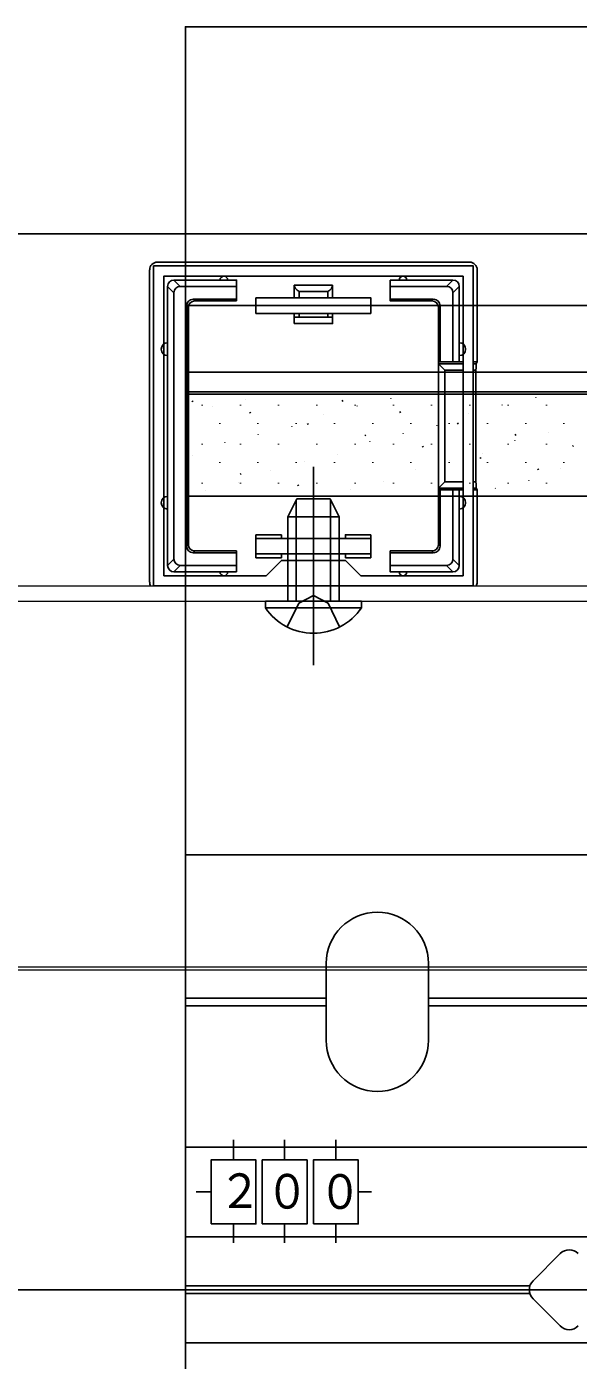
# Model space of a CAD drawing. Units: millimetres, scale not verified. Extents: x -875 to 875, y -1300 to 1292.
# Drawn here: x 428.6 to 471.8, y 396.2 to 500.5 of the extents above; entities that cross this region are included whole.
import ezdxf
from ezdxf.enums import TextEntityAlignment as Align

# ---------------------------------------------------------------- set-up
doc = ezdxf.new("R2010")
doc.units = ezdxf.units.MM
doc.header["$LTSCALE"] = 8
for name, color, linetype in [('0-2_YKK_11', 7, 'Continuous'), ('0-5_YKK_13', 4, 'Continuous'), ('0-9_YSS_K', 3, 'Continuous')]:
    doc.layers.add(name, color=color, linetype=linetype)
doc.layers.add('0-4_YKK_12', color=2, linetype='Continuous', lineweight=18)
doc.styles.add('ＭＳ ゴシック', font='')
doc.styles.get('ＭＳ ゴシック').set_extended_font_data('MS Gothic')

msp = doc.modelspace()

# ---------------------------------------------------------------- linework, layer by layer
at = {"layer": '0-2_YKK_11'}
for points in [[(438.562, 456.756), (438.563, 481.756), (463.561, 481.756), (463.561, 456.756)], [(439.362, 457.556), (439.363, 480.956), (462.761, 480.956), (462.761, 457.556), (454.763, 457.556), (453.563, 458.756), (448.563, 458.756), (447.363, 457.556)]]:
    msp.add_lwpolyline(points, close=True, dxfattribs=at)
at = {"layer": '0-4_YKK_12'}
for p, q in [((-112.438, 455.556), (614.562, 455.556)), ((296.962, 426.756), (585.163, 426.756))]:
    msp.add_line(p, q, dxfattribs=at)
msp.add_lwpolyline([(614.062, 456.756), (614.062, 426.956), (-111.938, 426.956), (-111.938, 456.756)], close=True, dxfattribs=at)
at = {"layer": '0-5_YKK_13'}
for p, q in [((438.261, 457.054), (438.261, 481.456)), ((463.262, 482.055), (438.86, 482.055)), ((463.861, 474.255), (463.861, 481.456)), ((440.655, 480.155), (440.155, 480.655)), ((458.061, 480.655), (457.061, 480.655)), ((457.061, 480.655), (457.061, 480.155)), ((461.961, 480.655), (458.061, 480.655)), ((461.968, 480.655), (461.468, 480.155)), ((439.661, 480.162), (440.161, 479.662)), ((440.161, 458.849), (440.161, 479.662)), ((440.655, 480.155), (445.061, 480.155)), ((449.561, 479.255), (449.561, 480.255)), ((452.561, 480.255), (449.561, 480.255)), ((452.561, 480.255), (452.561, 479.255)), ((457.061, 480.155), (461.468, 480.155)), ((457.061, 480.155), (457.061, 479.155)), ((461.961, 479.662), (462.461, 480.162)), ((461.961, 479.662), (461.961, 474.255)), ((441.062, 478.656), (501.062, 478.656)), ((441.161, 478.655), (441.161, 459.855)), ((441.161, 478.655), (441.292, 478.524)), ((441.292, 478.524), (441.292, 459.986)), ((441.792, 479.024), (441.661, 479.155)), ((441.792, 479.024), (445.061, 479.024)), ((445.061, 479.155), (445.061, 479.024)), ((457.061, 479.155), (460.461, 479.155)), ((460.461, 479.155), (460.33, 479.024)), ((460.83, 478.524), (460.961, 478.655)), ((460.83, 478.524), (460.83, 474.255)), ((449.561, 477.755), (449.561, 477.255)), ((452.179, 477.755), (452.179, 478.055)), ((452.179, 477.755), (452.561, 477.755)), ((452.561, 477.755), (452.561, 478.055)), ((460.961, 474.255), (460.83, 474.255)), ((460.83, 474.255), (460.83, 464.255)), ((461.961, 474.255), (462.461, 474.255)), ((462.461, 474.255), (462.76, 474.255)), ((463.56, 474.255), (463.861, 474.255)), ((463.796, 474.113), (463.861, 474.255)), ((441.062, 473.46), (501.062, 473.46)), ((462.76, 474.113), (460.835, 474.113)), ((463.796, 474.113), (463.56, 474.113)), ((463.56, 473.618), (463.77, 473.618)), ((463.77, 473.618), (463.77, 464.893)), ((441.062, 471.932), (501.062, 471.932)), ((441.062, 463.772), (441.062, 471.932)), ((441.062, 471.745), (501.062, 471.745)), ((441.638, 471.139), (441.583, 471.223)), ((445.774, 471.337), (445.771, 471.347)), ((453.368, 471.175), (453.312, 471.259)), ((457.111, 471.414), (457.107, 471.423)), ((468.447, 471.491), (468.444, 471.5)), ((442.362, 470.848), (442.362, 470.898)), ((443.145, 470.738), (443.142, 470.748)), ((445.352, 470.848), (445.352, 470.898)), ((446.141, 470.255), (446.086, 470.338)), ((448.342, 470.848), (448.342, 470.898)), ((451.332, 470.848), (451.332, 470.898)), ((451.87, 470.169), (451.866, 470.178)), ((454.322, 470.848), (454.322, 470.898)), ((454.482, 470.815), (454.479, 470.825)), ((457.312, 470.848), (457.312, 470.898)), ((457.871, 470.291), (457.816, 470.374)), ((460.302, 470.848), (460.302, 470.898)), ((463.206, 470.246), (463.203, 470.255)), ((463.292, 470.848), (463.292, 470.898)), ((465.819, 470.892), (465.815, 470.901)), ((466.282, 470.848), (466.282, 470.898)), ((469.272, 470.848), (469.272, 470.898)), ((443.737, 469.423), (443.737, 469.473)), ((446.727, 469.423), (446.727, 469.473)), ((449.374, 469.193), (449.371, 469.203)), ((449.717, 469.423), (449.717, 469.473)), ((450.644, 469.371), (450.589, 469.454)), ((452.707, 469.423), (452.707, 469.473)), ((455.697, 469.423), (455.697, 469.473)), ((458.687, 469.423), (458.687, 469.473)), ((460.711, 469.27), (460.708, 469.279)), ((461.677, 469.423), (461.677, 469.473)), ((462.374, 469.407), (462.319, 469.49)), ((464.667, 469.423), (464.667, 469.473)), ((467.657, 469.423), (467.657, 469.473)), ((470.647, 469.423), (470.647, 469.473)), ((444.133, 467.948), (444.13, 467.958)), ((446.745, 468.594), (446.742, 468.604)), ((455.148, 468.486), (455.092, 468.57)), ((455.47, 468.025), (455.467, 468.034)), ((458.082, 468.671), (458.079, 468.68)), ((466.807, 468.102), (466.803, 468.111)), ((466.877, 468.522), (466.822, 468.606)), ((469.419, 468.748), (469.415, 468.757)), ((441.638, 466.972), (441.635, 466.982)), ((442.362, 467.808), (442.362, 467.858)), ((445.352, 467.808), (445.352, 467.858)), ((448.342, 467.808), (448.342, 467.858)), ((451.332, 467.808), (451.332, 467.858)), ((452.975, 467.049), (452.971, 467.058)), ((454.322, 467.808), (454.322, 467.858)), ((457.312, 467.808), (457.312, 467.858)), ((459.651, 467.602), (459.596, 467.685)), ((460.302, 467.808), (460.302, 467.858)), ((463.292, 467.808), (463.292, 467.858)), ((464.311, 467.126), (464.308, 467.135)), ((466.282, 467.808), (466.282, 467.858)), ((469.272, 467.808), (469.272, 467.858)), ((471.38, 467.638), (471.325, 467.721)), ((443.737, 466.383), (443.737, 466.433)), ((446.727, 466.383), (446.727, 466.433)), ((449.717, 466.383), (449.717, 466.433)), ((450.346, 466.45), (450.342, 466.459)), ((451.062, 450.556), (451.062, 466.056)), ((452.707, 466.383), (452.707, 466.433)), ((455.697, 466.383), (455.697, 466.433)), ((458.687, 466.383), (458.687, 466.433)), ((459.07, 465.881), (459.067, 465.89)), ((461.677, 466.383), (461.677, 466.433)), ((461.682, 466.527), (461.679, 466.536)), ((464.154, 466.717), (464.099, 466.801)), ((464.667, 466.383), (464.667, 466.433)), ((467.657, 466.383), (467.657, 466.433)), ((468.657, 465.833), (468.602, 465.916)), ((470.407, 465.957), (470.404, 465.967)), ((470.647, 466.383), (470.647, 466.433)), ((442.362, 464.768), (442.362, 464.818)), ((445.238, 464.828), (445.235, 464.838)), ((445.402, 465.452), (445.347, 465.536)), ((445.352, 464.768), (445.352, 464.818)), ((447.734, 465.804), (447.73, 465.813)), ((448.342, 464.768), (448.342, 464.818)), ((451.332, 464.768), (451.332, 464.818)), ((454.322, 464.768), (454.322, 464.818)), ((456.575, 464.905), (456.572, 464.914)), ((457.312, 464.768), (457.312, 464.818)), ((460.302, 464.768), (460.302, 464.818)), ((462.76, 464.893), (461.33, 464.893)), ((463.292, 464.768), (463.292, 464.818)), ((463.77, 464.893), (463.56, 464.893)), ((466.282, 464.768), (466.282, 464.818)), ((467.912, 464.981), (467.908, 464.991)), ((469.272, 464.768), (469.272, 464.818)), ((442.609, 464.229), (442.606, 464.239)), ((449.905, 464.568), (449.85, 464.651)), ((453.946, 464.306), (453.943, 464.315)), ((460.83, 459.986), (460.83, 464.255)), ((460.835, 464.398), (462.76, 464.398)), ((460.961, 464.255), (461.961, 464.255)), ((461.961, 464.255), (461.961, 458.849)), ((462.461, 464.255), (461.961, 464.255)), ((462.461, 464.255), (462.76, 464.255)), ((463.56, 464.398), (463.796, 464.398)), ((463.56, 464.255), (463.861, 464.255)), ((463.796, 464.398), (463.861, 464.255)), ((463.861, 464.255), (463.861, 457.054)), ((465.283, 464.382), (465.279, 464.392)), ((449.762, 463.556), (449.062, 462.156)), ((449.717, 455.556), (449.717, 463.465)), ((449.762, 463.556), (452.362, 463.556)), ((452.362, 463.556), (453.062, 462.156)), ((452.408, 455.556), (452.408, 463.465)), ((453.062, 455.556), (453.062, 462.156)), ((448.561, 460.755), (446.561, 460.755)), ((446.561, 460.755), (446.561, 460.455)), ((448.561, 460.455), (448.561, 460.755)), ((455.561, 460.455), (455.561, 460.755)), ((441.292, 459.986), (441.161, 459.855)), ((446.561, 459.255), (446.561, 460.455)), ((446.561, 460.455), (455.561, 460.455)), ((460.961, 459.855), (460.83, 459.986)), ((440.161, 458.849), (439.661, 458.349)), ((441.661, 459.355), (441.792, 459.486)), ((441.661, 459.355), (445.061, 459.355)), ((441.792, 459.486), (445.061, 459.486)), ((445.061, 459.355), (445.061, 459.486)), ((445.061, 459.355), (445.061, 458.355)), ((446.561, 459.255), (446.561, 458.955)), ((453.561, 459.255), (453.561, 458.955)), ((453.561, 458.955), (455.561, 458.955)), ((455.561, 458.955), (455.561, 459.255)), ((457.061, 459.486), (460.33, 459.486)), ((457.061, 459.355), (457.061, 459.486)), ((457.061, 459.355), (460.461, 459.355)), ((457.061, 458.355), (457.061, 459.355)), ((460.33, 459.486), (460.461, 459.355)), ((462.461, 458.349), (461.961, 458.849)), ((440.155, 457.855), (440.655, 458.355)), ((445.061, 458.355), (440.655, 458.355)), ((445.061, 457.855), (445.061, 458.355)), ((461.468, 458.355), (457.061, 458.355)), ((461.468, 458.355), (461.968, 457.855)), ((447.312, 455.048), (447.312, 455.556)), ((447.312, 455.556), (454.812, 455.556)), ((441.062, 435.756), (501.062, 435.756)), ((452.062, 421.256), (452.062, 427.256)), ((460.062, 421.256), (460.062, 427.256)), ((441.062, 424.556), (452.062, 424.556)), ((460.062, 424.556), (482.062, 424.556)), ((441.062, 423.956), (452.062, 423.956)), ((460.062, 423.956), (482.062, 423.956)), ((441.062, 412.906), (501.062, 412.906)), ((444.812, 413.466), (444.812, 411.906)), ((448.812, 413.466), (448.812, 411.906)), ((452.812, 413.466), (452.812, 411.906)), ((443.062, 409.406), (441.892, 409.406)), ((455.597, 409.406), (454.562, 409.406)), ((444.812, 406.906), (444.812, 405.432)), ((448.812, 406.906), (448.812, 405.432)), ((452.812, 406.906), (452.812, 405.432)), ((441.062, 405.906), (501.062, 405.906)), ((468.234, 402.464), (470.355, 404.585)), ((467.987, 402.056), (441.062, 402.056)), ((441.062, 401.456), (467.987, 401.456)), ((470.355, 398.928), (468.234, 401.049)), ((441.062, 397.606), (501.062, 397.606))]:
    msp.add_line(p, q, dxfattribs=at)
for points in [[(501.062, 500.456), (501.062, 303.056), (441.062, 303.056), (441.062, 500.456)], [(455.561, 478.055), (455.561, 479.255), (446.561, 479.255), (446.561, 478.055)], [(443.062, 406.906), (446.562, 406.906), (446.562, 411.906), (443.062, 411.906)], [(447.062, 406.906), (450.562, 406.906), (450.562, 411.906), (447.062, 411.906)], [(451.062, 406.906), (454.562, 406.906), (454.562, 411.906), (451.062, 411.906)]]:
    msp.add_lwpolyline(points, close=True, dxfattribs=at)
for points in [[(445.061, 480.155), (445.061, 480.655), (444.061, 480.655), (440.161, 480.655)], [(439.661, 480.155), (439.661, 475.255), (439.661, 463.255), (439.661, 458.355)], [(441.661, 479.155), (445.061, 479.155), (445.061, 480.155)], [(452.179, 479.255), (452.179, 479.755), (449.943, 479.755), (449.943, 479.255)], [(462.461, 474.255), (462.461, 475.255), (462.461, 480.155)], [(457.061, 479.155), (457.061, 479.024), (460.33, 479.024)], [(460.961, 478.655), (460.961, 474.255), (461.961, 474.255)], [(449.561, 478.055), (449.561, 477.755), (449.943, 477.755)], [(449.561, 477.255), (452.561, 477.255), (452.561, 477.755)], [(449.943, 478.055), (449.943, 477.755), (452.179, 477.755)], [(460.835, 474.113), (461.33, 473.618), (462.76, 473.618)], [(460.835, 464.398), (461.33, 464.893), (461.33, 473.618)], [(501.062, 471.932), (501.062, 463.772), (441.062, 463.772)], [(460.961, 459.855), (460.961, 464.255), (460.83, 464.255)], [(462.461, 458.355), (462.461, 463.255), (462.461, 464.255)], [(449.062, 455.556), (449.062, 462.156), (453.062, 462.156)], [(455.561, 460.755), (453.561, 460.755), (453.561, 460.455)], [(455.561, 460.455), (455.561, 459.255), (446.561, 459.255)], [(446.561, 458.955), (448.561, 458.955), (448.561, 459.255)], [(440.161, 457.855), (444.061, 457.855), (445.061, 457.855)], [(457.061, 458.355), (457.061, 457.855), (458.061, 457.855), (461.961, 457.855)], [(447.312, 455.048), (454.812, 455.048), (454.812, 455.556)], [(449.012, 453.547), (449.917, 455.403), (451.062, 456.012)], [(453.112, 453.547), (452.207, 455.403), (451.062, 456.012)]]:
    msp.add_lwpolyline(points, dxfattribs=at)
for centre, radius, start, end in [((440.161, 480.155), 0.5, 90.77436, 179.22564), ((440.161, 480.155), 0.5, 90, 90.77436), ((444.061, 480.655), 0.3, 0, 180), ((458.061, 480.655), 0.3, 0, 180), ((461.961, 480.155), 0.5, 89.22564, 90), ((461.961, 480.155), 0.5, 0.77436, 89.22564), ((440.161, 480.155), 0.5, 179.22564, 180), ((461.961, 480.155), 0.5, 0, 0.77436), ((439.661, 475.255), 0.5, 90, 270), ((462.461, 475.255), 0.5, 270, 90), ((439.661, 463.255), 0.5, 90, 270), ((462.461, 463.255), 0.5, 270, 90), ((440.161, 458.355), 0.5, 180, 180.77436), ((440.161, 458.355), 0.5, 180.77436, 269.22564), ((440.161, 458.355), 0.5, 269.22564, 270), ((444.061, 457.855), 0.3, 180, 0), ((458.061, 457.855), 0.3, 180, 0), ((461.961, 458.355), 0.5, 270, 270.77436), ((461.961, 458.355), 0.5, 270.77436, 359.22564), ((461.961, 458.355), 0.5, 359.22564, 0), ((451.062, 457.583), 4.527, 214.06671, 325.93329), ((456.062, 427.256), 4, 0, 180), ((456.062, 421.256), 4, 180, 0), ((471.062, 403.878), 1, 45, 135), ((468.941, 401.756), 1, 135, 225), ((471.062, 399.635), 1, 225, 315)]:
    msp.add_arc(centre, radius, start, end, dxfattribs=at)
for centre, major_axis, ratio, start_param, end_param in [((438.863, 481.454), (-0.426, 0.426), 0.99628, 5.4996506, 7.06672), ((463.26, 481.454), (0.426, 0.426), 0.99628, 5.4996506, 7.06672), ((440.668, 479.648), (-0.363, 0.363), 0.973329, 5.5113023, 7.0550683), ((451.061, 480.255), (-1.5, 0), 0.5, 0, 0.7297277), ((451.061, 480.255), (-1.5, 0), 0.5, 2.411865, 3.1415927), ((461.454, 479.648), (0.363, 0.363), 0.973329, 5.5113023, 7.0550683), ((441.661, 478.655), (-0.354, 0.354), 0.999924, 5.4978252, 7.0685454), ((441.792, 478.524), (-0.354, 0.354), 0.999924, 5.4978252, 7.0685454), ((460.33, 478.524), (0.354, 0.354), 0.999924, 5.4978252, 7.0685454), ((460.461, 478.655), (0.354, 0.354), 0.999924, 5.4978252, 7.0685454), ((461.33, 474.122), (-0.5, 0), 0.133333, 0, 0.1325515), ((463.8, 473.618), (0, -0.5), 0.061163, 3.2741442, 4.712389), ((463.8, 464.893), (0, -0.5), 0.061163, 4.712389, 6.1506338), ((461.33, 464.389), (-0.5, 0), 0.133333, 6.1506338, 6.2831853), ((441.661, 459.855), (-0.354, -0.354), 0.999924, 5.4978252, 7.0685454), ((441.792, 459.986), (-0.354, -0.354), 0.999924, 5.4978252, 7.0685454), ((460.33, 459.986), (0.354, -0.354), 0.999924, 5.4978252, 7.0685454), ((460.461, 459.855), (0.354, -0.354), 0.999924, 5.4978252, 7.0685454), ((440.668, 458.862), (-0.363, -0.363), 0.973329, 5.5113023, 7.0550683), ((461.454, 458.862), (-0.363, 0.363), 0.973329, 2.3697096, 3.9134757), ((438.863, 457.056), (-0.426, -0.426), 0.99628, 5.4996506, 6.0205997), ((463.26, 457.056), (0.426, -0.426), 0.99628, 0.2625856, 0.7835347)]:
    msp.add_ellipse(centre, major_axis=major_axis, ratio=ratio, start_param=start_param, end_param=end_param, dxfattribs=at)
at = {"layer": '0-9_YSS_K'}
for p, q in [((-163.938, 484.256), (671.063, 484.256)), ((-333.938, 401.756), (786.062, 401.756))]:
    msp.add_line(p, q, dxfattribs=at)

# ---------------------------------------------------------------- texts
at = {"layer": '0-5_YKK_13', "style": 'ＭＳ ゴシック', "width": 0.9}
for s, p in [('２', (443.657, 407.325)), ('０', (447.345, 407.285)), ('０', (451.482, 407.266))]:
    msp.add_text(s, height=2.711, dxfattribs=at).set_placement(p, align=Align.BOTTOM_LEFT)

doc.saveas('drawing.dxf')
